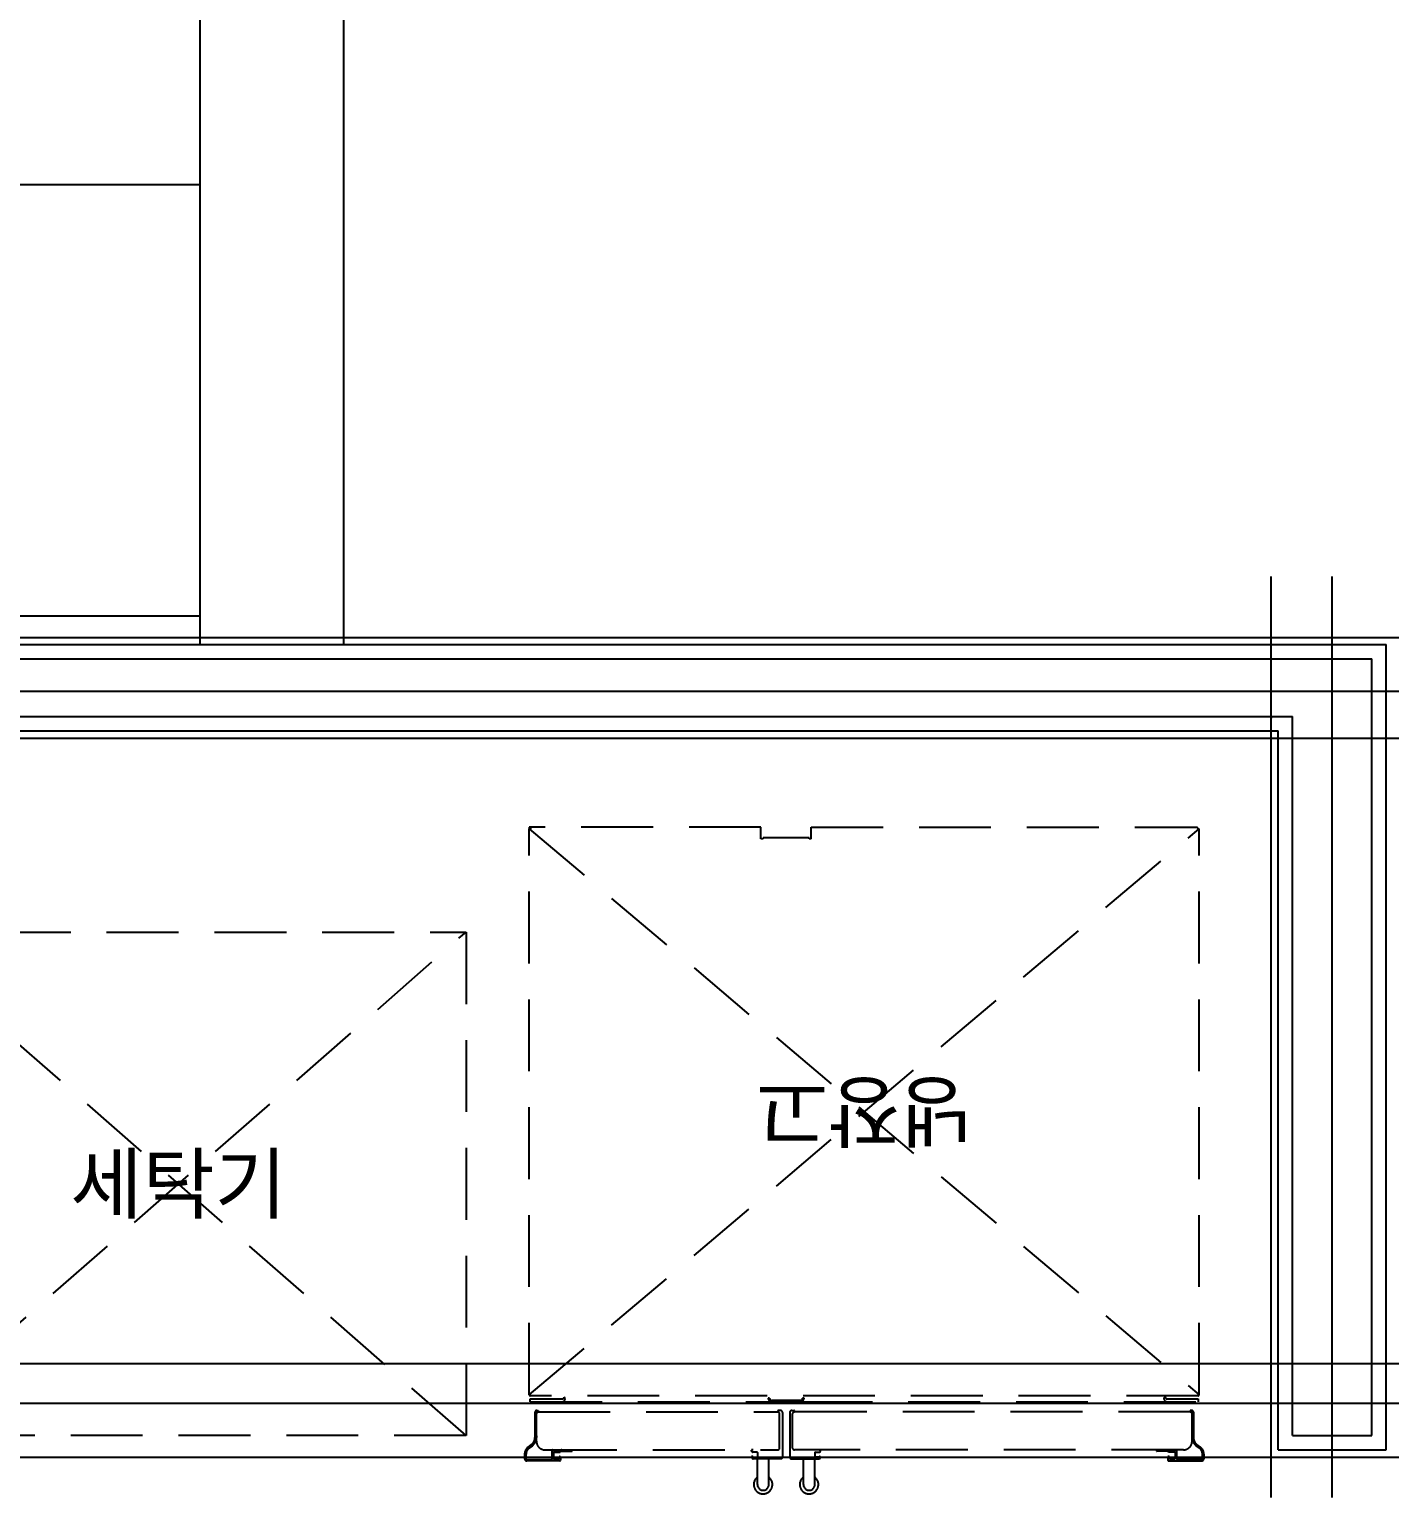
# Model space of a CAD drawing. Header units: millimetres. Extents: x 840000 to 1054178, y 0 to 59400.
# Drawn here: x 892585 to 894477, y 30484 to 32526 of the extents above; entities that cross this region are included whole.
import ezdxf
from ezdxf.enums import TextEntityAlignment as Align
from ezdxf.xclip import XClip

# ---------------------------------------------------------------- set-up
doc = ezdxf.new("R2010")
doc.units = ezdxf.units.MM
doc.header["$LTSCALE"] = 100
doc.header["$XCLIPFRAME"] = 0
doc.linetypes.add('X - 단위세대 확장형$0$CEN', pattern=[62, 60, -1, 0, -1])
doc.linetypes.add('X - 단위세대 확장형$0$HID', pattern=[1.5, 1, -0.5])
for name, color, linetype in [('SYM', 7, 'Continuous'), ('X - 단위세대 확장형$0$A-CEN', 1, 'X - 단위세대 확장형$0$CEN'), ('X - 단위세대 확장형$0$A-TILE', 253, 'Continuous'), ('X - 단위세대 확장형$0$AA-EL-PCN4', 4, 'Continuous'), ('X - 단위세대 확장형$0$AA-EL-PCN9', 9, 'Continuous'), ('X - 단위세대 확장형$0$AA-WAXM-DRYW', 7, 'Continuous'), ('X - 단위세대 확장형$0$F-KIT', 6, 'Continuous')]:
    doc.layers.add(name, color=color, linetype=linetype)
for name, color, linetype, plot in [('X - 단위세대 확장형$0$A-MC', 171, 'Continuous', False), ('X - 단위세대 확장형$0$DEFPOINT', 163, 'Continuous', False), ('X - 단위세대 확장형$0$X-84$0$defpoint', 17, 'Continuous', False)]:
    doc.layers.add(name, color=color, linetype=linetype, plot=plot)
doc.styles.add('X - 단위세대 확장형$0$X-55$0$맑은 고딕', font='malgun.ttf')

# ---------------------------------------------------------------- blocks, each defined once
blk = doc.blocks.new('X - 단위세대 확장형$0$A$C738F6F64')
at = {"layer": 'X - 단위세대 확장형$0$F-KIT', "color": 8, "linetype": 'X - 단위세대 확장형$0$HID'}
for p, q in [((-466, -393.7), (466, 393.6)), ((-466, 393.6), (466, -393.7)), ((-464.8, 393.6), (-466, 393.6)), ((-466, -393.7), (-466, 393.6)), ((-463.8, 394.6), (-464.8, 394.6)), ((-464.8, 393.6), (-464.8, 394.6)), ((-463.8, 394.6), (-463.8, 395.8)), ((-143.7, 395.8), (-463.8, 395.8)), ((-143.7, 379.6), (-143.7, 395.8)), ((-73.7, 395.8), (463.8, 395.8)), ((-73.7, 379.6), (-73.7, 395.8)), ((463.8, 394.6), (463.8, 395.8)), ((464.8, 394.6), (463.8, 394.6)), ((464.8, 393.6), (464.8, 394.6)), ((464.8, 393.6), (466, 393.6)), ((466, -393.7), (466, 393.6)), ((-140.7, 379.6), (-143.7, 379.6)), ((-140.7, 379.6), (-140.7, 380.9)), ((-76.7, 380.9), (-140.7, 380.9)), ((-76.7, 379.6), (-76.7, 380.9)), ((-73.7, 379.6), (-76.7, 379.6)), ((464.8, -394.9), (-464.8, -394.9)), ((-464.8, -399.4), (-420.4, -399.4)), ((-464.8, -403.4), (-464.8, -399.4)), ((-464.8, -403.4), (-108.7, -403.4)), ((-415.9, -399.4), (-417.5, -397)), ((-131.7, -398.4), (-133.7, -398.4)), ((-108.7, -401.4), (-128.7, -401.4)), ((-108.7, -401.4), (-108.7, -403.4)), ((-88.7, -401.4), (-108.7, -401.4)), ((-108.7, -403.4), (-88.7, -403.4)), ((-88.7, -403.4), (464.8, -403.4)), ((-83.7, -398.4), (-85.7, -398.4)), ((416.8, -398.4), (418.7, -396.4)), ((421.7, -399.4), (464.8, -399.4)), ((464.8, -399.4), (464.8, -403.4)), ((-458.1, -417.9), (-458.1, -453.2)), ((-457.1, -422.9), (-457.1, -426.4)), ((-456.6, -426.9), (-456.4, -426.9)), ((-456.2, -428.9), (-456.2, -427.1)), ((-456.1, -421.9), (-456.1, -417.9)), ((-456.1, -458.2), (-456.1, -419.9)), ((-455.6, -415.4), (-453.6, -415.4)), ((-453.6, -417.4), (-455.6, -417.4)), ((-453.6, -415.4), (-453.6, -417.4)), ((-453.6, -417.4), (-120.2, -417.4)), ((-120.2, -415.9), (-120.2, -416.9)), ((-116.7, -415.4), (-119.7, -415.4)), ((-117.7, -467.7), (-117.7, -419.9)), ((-113.7, -418.4), (-113.7, -480.5)), ((-103.7, -418.4), (-103.7, -480.5)), ((-100.7, -415.4), (-97.7, -415.4)), ((-99.7, -467.7), (-99.7, -419.9)), ((-97.2, -415.9), (-97.2, -416.9)), ((453.6, -417.4), (-97.2, -417.4)), ((455.6, -415.4), (453.6, -415.4)), ((453.6, -415.4), (453.6, -417.4)), ((453.6, -417.4), (455.6, -417.4)), ((456.1, -421.9), (456.1, -417.9)), ((456.1, -458.2), (456.1, -419.9)), ((456.2, -428.9), (456.2, -427.1)), ((456.6, -426.9), (456.4, -426.9)), ((457.1, -422.9), (457.1, -426.4)), ((458.1, -417.9), (458.1, -453.2)), ((-457.1, -446.4), (-457.1, -449.9)), ((-456.6, -445.9), (-456.4, -445.9)), ((-456.2, -443.9), (-456.2, -428.9)), ((-456.2, -445.7), (-456.2, -443.9)), ((456.2, -443.9), (456.2, -428.9)), ((456.2, -445.7), (456.2, -443.9)), ((456.6, -445.9), (456.4, -445.9)), ((457.1, -446.4), (457.1, -449.9)), ((-467.7, -466.4), (-462.9, -462.8)), ((-466.5, -468), (-461.7, -464.5)), ((-456.1, -450.9), (-456.1, -453.2)), ((456.1, -450.9), (456.1, -453.2)), ((466.5, -468), (461.8, -464.5)), ((467.7, -466.4), (462.9, -462.8)), ((-472.5, -476), (-472.5, -482.5)), ((-470.5, -482.5), (-470.5, -476)), ((-469.5, -483.5), (-435, -483.5)), ((-423.5, -485.5), (-469.5, -485.5)), ((-444.1, -470.2), (-120.2, -470.2)), ((-434.5, -470.7), (-434.5, -483)), ((-433, -471.2), (-422.9, -471.2)), ((-432.5, -473.7), (-432.5, -482)), ((-432.3, -473.5), (-423.4, -473.5)), ((-424.5, -483), (-431.5, -483)), ((-424.5, -480), (-424.5, -483)), ((-424.5, -480), (-424.5, -480)), ((-424, -479.5), (-422.7, -479.5)), ((-423.3, -473.4), (-422.3, -472.2)), ((-422.5, -480.5), (-422.5, -479.7)), ((-422.5, -480.5), (-422.5, -484.5)), ((-422.3, -472.2), (-420.3, -472.2)), ((-422.1, -470.7), (-422.2, -470.9)), ((-420.7, -470.2), (-407, -470.2)), ((-420.5, -472.2), (-407, -472.2)), ((-406.5, -470.7), (-406.5, -471.7)), ((-154.7, -470.2), (-156.7, -470.2)), ((-156.7, -472.2), (-156.7, -470.7)), ((-155.8, -473.4), (-156.7, -472.2)), ((-156.7, -480.5), (-156.7, -479.7)), ((-155.2, -479.5), (-156.5, -479.5)), ((-148.9, -473.5), (-155.6, -473.5)), ((-154.7, -480), (-154.7, -480.5)), ((-154.7, -480), (-154.7, -480)), ((-154.7, -480.4), (-149.7, -480.4)), ((-115.7, -482.5), (-154.7, -482.5)), ((-148.7, -473.7), (-148.7, -479.4)), ((-148.7, -518.5), (-148.7, -482.5)), ((-132.7, -518.5), (-132.7, -482.5)), ((-101.7, -482.5), (-62.7, -482.5)), ((444.1, -470.2), (-97.2, -470.2)), ((-84.7, -518.5), (-84.7, -482.5)), ((-68.7, -473.7), (-68.7, -479.4)), ((-68.7, -518.5), (-68.7, -482.5)), ((-68.5, -473.5), (-61.8, -473.5)), ((-62.7, -480.4), (-67.7, -480.4)), ((-62.7, -470.2), (-60.7, -470.2)), ((-62.7, -480), (-62.7, -480.5)), ((-62.7, -480), (-62.7, -480)), ((-62.2, -479.5), (-60.9, -479.5)), ((-61.6, -473.4), (-60.7, -472.2)), ((-60.7, -472.2), (-60.7, -470.7)), ((-60.7, -480.5), (-60.7, -479.7)), ((406.5, -470.7), (406.5, -471.7)), ((420.7, -470.2), (407, -470.2)), ((420.5, -472.2), (407, -472.2)), ((422.4, -472.2), (420.4, -472.2)), ((422.1, -470.7), (422.2, -470.9)), ((423.3, -473.4), (422.4, -472.2)), ((422.5, -480.5), (422.5, -479.7)), ((422.5, -480.5), (422.5, -484.5)), ((424, -479.5), (422.7, -479.5)), ((433, -471.2), (422.9, -471.2)), ((432.3, -473.5), (423.4, -473.5)), ((423.5, -485.5), (469.5, -485.5)), ((424.5, -480), (424.5, -483)), ((424.5, -480), (424.5, -480)), ((424.5, -483), (431.5, -483)), ((432.5, -473.7), (432.5, -482)), ((434.5, -470.7), (434.5, -483)), ((469.5, -483.5), (435, -483.5)), ((470.5, -482.5), (470.5, -476)), ((472.5, -476), (472.5, -482.5))]:
    blk.add_line(p, q, dxfattribs=at)
blk.add_lwpolyline([(-463.8, 395.8), (-466, 395.8), (-466, 393.6), (-463.8, 393.6)], close=True, dxfattribs=at)
for centre, radius, start, end in [((-464.8, -393.7), 1.2, 180, 270), ((-420.8, -398.4), 5, 270, 347.8398), ((-420.4, -396.4), 3, 270, 348.0765), ((-128.7, -398.4), 5, 180.5, 270), ((-128.7, -398.4), 3, 180.5, 270), ((-88.7, -398.4), 5, 270, 359.5), ((-88.7, -398.4), 3, 270, 359.5), ((421.8, -398.4), 5, 180.5, 270), ((421.7, -396.4), 3, 180.5, 270), ((464.8, -393.7), 1.2, 270, 0), ((-455.6, -417.9), 2.5, 90, 180), ((-456.6, -422.9), 0.5, 90, 180), ((-456.6, -426.4), 0.5, 180, 270), ((-456.6, -421.9), 0.5, 270, 0), ((-456.4, -427.1), 0.2, 0, 90), ((-455.6, -417.9), 0.5, 90, 180), ((-453.6, -419.9), 2.5, 90, 180), ((-119.7, -415.9), 0.5, 90, 180), ((-119.7, -416.9), 0.5, 180, 270), ((-120.2, -419.9), 2.5, 0, 90), ((-116.7, -418.4), 3, 0, 90), ((-100.7, -418.4), 3, 90, 180), ((-97.2, -419.9), 2.5, 90, 180), ((-97.7, -415.9), 0.5, 0, 90), ((-97.7, -416.9), 0.5, 270, 0), ((453.6, -419.9), 2.5, 0, 90), ((455.6, -417.9), 2.5, 0, 90), ((455.6, -417.9), 0.5, 0, 90), ((456.6, -421.9), 0.5, 180, 270), ((456.4, -427.1), 0.2, 90, 180), ((456.6, -422.9), 0.5, 0, 90), ((456.6, -426.4), 0.5, 270, 0), ((-456.6, -446.4), 0.5, 90, 180), ((-456.4, -445.7), 0.2, 270, 0), ((456.4, -445.7), 0.2, 180, 270), ((456.6, -446.4), 0.5, 0, 90), ((-460.5, -476), 12, 126.6144, 180), ((-460.5, -476), 10, 126.6144, 180), ((-470.1, -453.2), 12, 306.6144, 0), ((-470.1, -453.2), 14, 306.6144, 346.2709), ((-456.6, -449.9), 0.5, 180, 270), ((-456.6, -450.9), 0.5, 0, 90), ((-470.1, -453.2), 14, 346.2709, 0), ((-444.1, -458.2), 12, 180, 270), ((-120.2, -467.7), 2.5, 270, 0), ((-97.2, -467.7), 2.5, 180, 270), ((444.1, -458.2), 12, 270, 0), ((456.6, -450.9), 0.5, 90, 180), ((470.1, -453.2), 14, 180, 193.7291), ((470.1, -453.2), 14, 193.7291, 233.3856), ((456.6, -449.9), 0.5, 270, 0), ((470.1, -453.2), 12, 180, 233.3856), ((460.5, -476), 10, 0, 53.3856), ((460.5, -476), 12, 0, 53.3856), ((-469.5, -482.5), 3, 180, 270), ((-469.5, -482.5), 1, 180, 270), ((-435, -483), 0.5, 270, 0), ((-434, -470.7), 0.5, 90, 180), ((-434, -470.7), 0.5, 0, 90), ((-433, -470.7), 0.5, 180, 270), ((-432.3, -473.7), 0.2, 90, 180), ((-431.5, -482), 1, 180, 270), ((-424, -480), 0.5, 90, 180), ((-423.5, -484.5), 1, 270, 0), ((-423.4, -473.3), 0.2, 270, 322.4314), ((-422.9, -470.2), 1, 270, 315), ((-422.7, -479.7), 0.2, 0, 90), ((-422.3, -472.4), 0.2, 90, 142.4314), ((-420.7, -472.2), 2, 90, 135), ((-407, -470.7), 0.5, 0, 90), ((-407, -471.7), 0.5, 270, 0), ((-156.2, -470.7), 0.5, 90, 180), ((-156.5, -479.7), 0.2, 90, 180), ((-154.7, -480.5), 2, 180, 270), ((-155.6, -473.3), 0.2, 217.5686, 270), ((-155.2, -480), 0.5, 0, 90), ((-149.7, -479.4), 1, 270, 0), ((-148.9, -473.7), 0.2, 0, 90), ((-115.7, -480.5), 2, 270, 0), ((-101.7, -480.5), 2, 180, 270), ((-68.5, -473.7), 0.2, 90, 180), ((-67.7, -479.4), 1, 180, 270), ((-62.2, -480), 0.5, 90, 180), ((-62.7, -480.5), 2, 270, 0), ((-61.8, -473.3), 0.2, 270, 322.4314), ((-61.2, -470.7), 0.5, 0, 90), ((-60.9, -479.7), 0.2, 0, 90), ((407, -470.7), 0.5, 90, 180), ((407, -471.7), 0.5, 180, 270), ((420.7, -472.2), 2, 45, 90), ((422.9, -470.2), 1, 225, 270), ((422.3, -472.4), 0.2, 37.5686, 90), ((422.7, -479.7), 0.2, 90, 180), ((423.5, -484.5), 1, 180, 270), ((423.4, -473.3), 0.2, 217.5686, 270), ((424, -480), 0.5, 0, 90), ((431.5, -482), 1, 270, 0), ((432.3, -473.7), 0.2, 0, 90), ((433, -470.7), 0.5, 270, 0), ((434, -470.7), 0.5, 90, 180), ((434, -470.7), 0.5, 0, 90), ((435, -483), 0.5, 180, 270), ((469.5, -482.5), 3, 270, 0), ((469.5, -482.5), 1, 270, 0), ((-140.7, -518.5), 13, 127.9799, 52.0201), ((-76.7, -518.5), 13, 127.9799, 52.0201), ((-140.7, -518.5), 8, 180, 0), ((-76.7, -518.5), 8, 180, 0)]:
    blk.add_arc(centre, radius, start, end, dxfattribs=at)
at = {"layer": 'X - 단위세대 확장형$0$DEFPOINT', "style": 'X - 단위세대 확장형$0$X-55$0$맑은 고딕'}
blk.add_text('냉장고', height=80, rotation=180, dxfattribs=at).set_placement((0, 0), align=Align.MIDDLE_CENTER)
blk = doc.blocks.new('X - 단위세대 확장형$0$A$C23D95991')
at = {"layer": 'X - 단위세대 확장형$0$F-KIT', "color": 8, "linetype": 'X - 단위세대 확장형$0$HID'}
for p, q in [((-400, -350), (400, 350)), ((400, -350), (-400, 350))]:
    blk.add_line(p, q, dxfattribs=at)
blk.add_lwpolyline([(-400, -350), (-400, 350), (400, 350), (400, -350)], close=True, dxfattribs=at)
at = {"layer": 'X - 단위세대 확장형$0$DEFPOINT', "style": 'X - 단위세대 확장형$0$X-55$0$맑은 고딕'}
blk.add_text('세탁기', height=80, dxfattribs=at).set_placement((0, 0), align=Align.MIDDLE_CENTER)
blk = doc.blocks.new('X - 단위세대 확장형$0$A$Cbc2b9392')
at = {"layer": 'X - 단위세대 확장형$0$A-CEN'}
for p, q in [((-5175, -4186.5), (-5175, -2905.4)), ((-8459.9, -3065), (-5036.8, -3065)), ((-8459.9, -4055), (-5036.8, -4055))]:
    blk.add_line(p, q, dxfattribs=at)
at = {"layer": 'X - 단위세대 확장형$0$A-MC'}
for p, q in [((-5260, -4186.5), (-5260, -2905.4)), ((-8459.9, -2990), (-5036.8, -2990)), ((-8459.9, -3130), (-5036.8, -3130)), ((-8459.9, -4000), (-5036.8, -4000)), ((-8459.9, -4130), (-5036.8, -4130))]:
    blk.add_line(p, q, dxfattribs=at)
at = {"layer": 'X - 단위세대 확장형$0$A-TILE'}
for p, q in [((-8229, -2360), (-6750, -2360)), ((-8229, -2960), (-6750, -2960))]:
    blk.add_line(p, q, dxfattribs=at)
at = {"layer": 'X - 단위세대 확장형$0$AA-EL-PCN4'}
blk.add_line((-6750, -3000), (-6750, -1760), dxfattribs=at)
at = {"layer": 'X - 단위세대 확장형$0$AA-EL-PCN9'}
blk.add_line((-6550, -3000), (-6550, -1760), dxfattribs=at)
at = {"layer": 'X - 단위세대 확장형$0$AA-WAXM-DRYW'}
for p, q in [((-7270, -3000), (-5100, -3000)), ((-5100, -4120), (-5100, -3000)), ((-7270, -3020), (-5120, -3020)), ((-5120, -4100), (-5120, -3020)), ((-7270, -3100), (-5230, -3100)), ((-5230, -4100), (-5230, -3100)), ((-7270, -3120), (-5250, -3120)), ((-5250, -4120), (-5250, -3120)), ((-5230, -4100), (-5120, -4100)), ((-5250, -4120), (-5100, -4120))]:
    blk.add_line(p, q, dxfattribs=at)
at = {"layer": 'X - 단위세대 확장형$0$X-84$0$defpoint'}
blk.add_lwpolyline([(-5262.2, -3100), (-5260, -3100), (-5260, -3102.2)], dxfattribs=at)
for name, p in [('X - 단위세대 확장형$0$A$C738F6F64', (-5826, -3649.8)), ('X - 단위세대 확장형$0$A$C23D95991', (-6780, -3750))]:
    blk.add_blockref(name, p)
blk = doc.blocks.new('X - 단위세대 확장형', base_point=(-475.4, -286.7))
blk.add_blockref('X - 단위세대 확장형$0$A$Cbc2b9392', (78822, 50563.1))

msp = doc.modelspace()

# ---------------------------------------------------------------- block references
at = {"layer": 'SYM'}
ref = msp.add_blockref('X - 단위세대 확장형', (820274.7, -16179.1), dxfattribs=at)
XClip(ref).set_block_clipping_path([(27286.2339647645, 22495.2025850526), (88213.6007378809, 68689.6277392105)])

doc.saveas('drawing.dxf')
